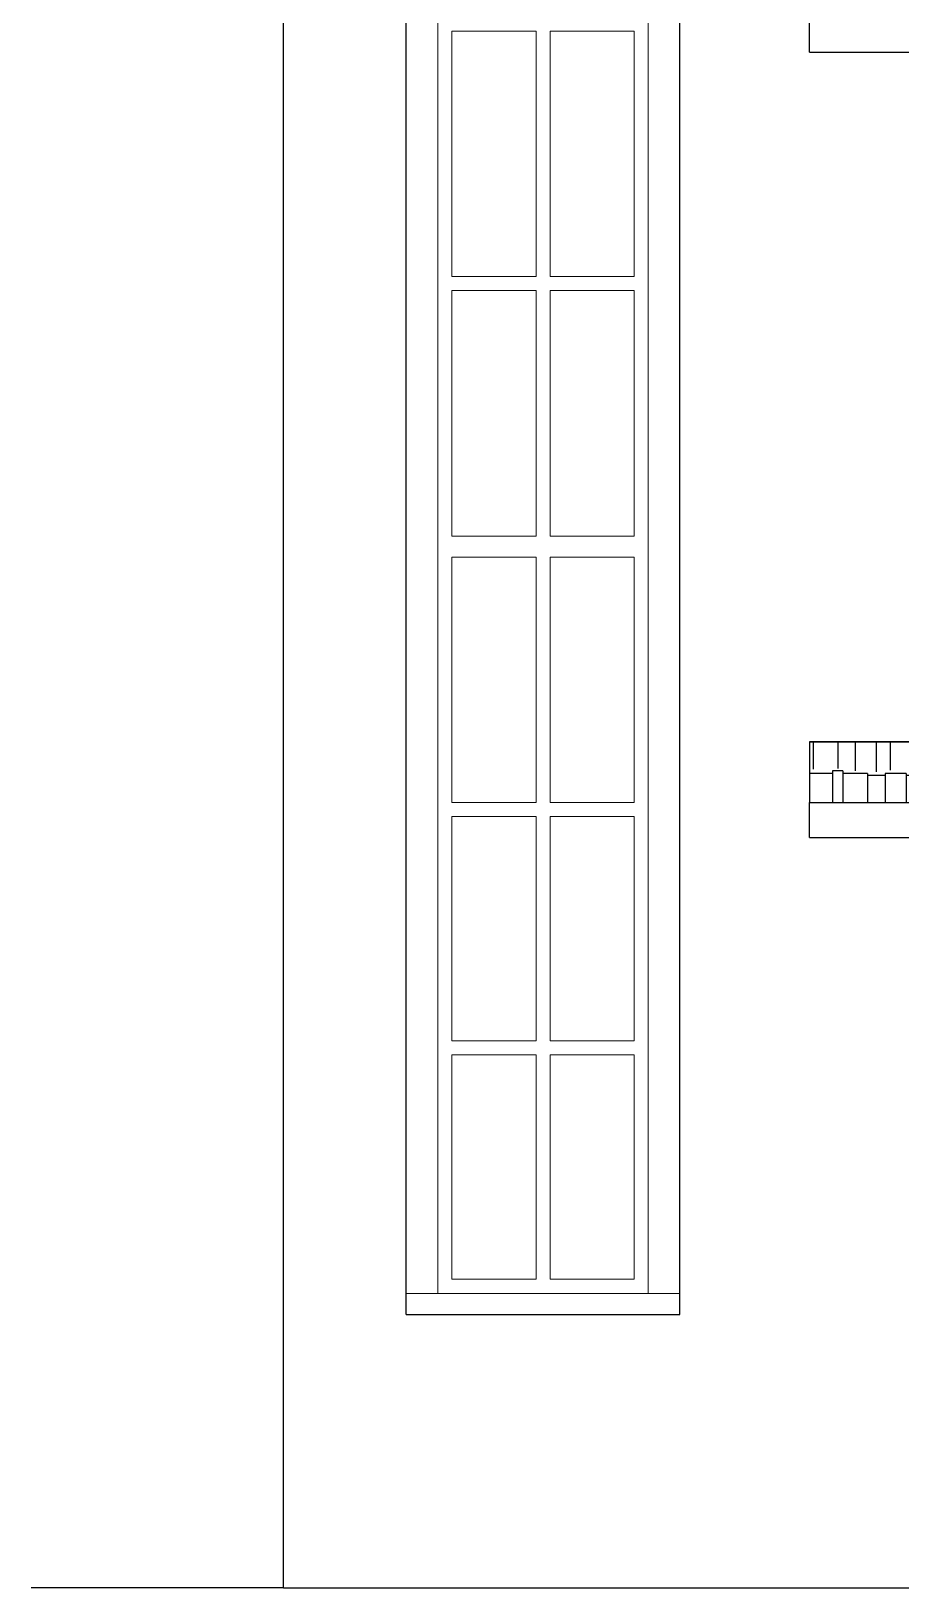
# Model space of a CAD drawing. Header units: inches. Extents: x 1397 to 20304, y -27267 to -746.
# Drawn here: x 13730.2 to 13854.3, y -24100.8 to -23878.8 of the extents above; entities that cross this region are included whole.
import ezdxf

# ---------------------------------------------------------------- set-up
doc = ezdxf.new("R2010")
doc.units = ezdxf.units.IN
doc.header["$LTSCALE"] = 17
doc.header["$MEASUREMENT"] = 0
doc.layers.add('25 BOT BAR', color=12, linetype='Continuous', lineweight=25)
doc.layers.add('WINDOW FRAME', color=161, linetype='Continuous', lineweight=20)

msp = doc.modelspace()

# ---------------------------------------------------------------- hatches: boundary and pattern name
at = {"layer": '25 BOT BAR'}
h = msp.add_hatch(dxfattribs=at)
h.set_pattern_fill('AR-RSHKE', color=8, scale=0.5, angle=180)
h.set_pattern_definition([(180, (0, -2672.648), (-12.75, -6), [3, -2.5, 3.5, -1.5, 4.5, -2]), (180, (-3, -2672.898), (-12.75, -6), [2.5, -9.5, 2, -3]), (180, (-9, -2672.273), (-12.75, -6), [1.5, -15.5]), (270, (0, -2672.6483), (4.25, -6), [5.75, -18.25]), (270, (-3, -2672.6483), (4.25, -6), [5.625, -18.375]), (270, (-5.5, -2672.6483), (4.25, -6), [5.25, -18.75]), (270, (-9, -2672.2733), (4.25, -6), [5.75, -18.25]), (270, (-10.5, -2672.2733), (4.25, -6), [5.75, -18.25]), (270, (-15, -2672.6483), (4.25, -6), [5.5, -18.5])])
h.paths.add_polyline_path([(13910.48, -23988.76), (13916.48, -23983.01), (13916.48, -23980.13), (13841.23, -23980.13), (13841.23, -23988.76)])

# ---------------------------------------------------------------- linework, layer by layer
for p, q in [((13783.73, -24061.76), (13783.73, -23565.92)), ((13822.73, -24061.76), (13822.73, -23565.92)), ((13766.23, -23988.76), (13766.23, -23876.76)), ((13841.23, -23881.76), (13841.23, -23876.76)), ((13841.23, -23881.76), (13841.23, -23876.76)), ((13841.23, -23881.76), (14086.97, -23881.76)), ((13841.23, -23881.76), (13915.29, -23881.76)), ((13841.23, -23980.13), (13841.23, -23988.76)), ((13841.23, -23980.13), (13916.48, -23980.13)), ((13766.23, -24100.76), (13766.23, -23988.76)), ((13841.23, -23988.76), (14086.97, -23988.76)), ((13841.23, -23993.76), (13841.23, -23988.76)), ((13841.23, -23993.76), (13915.29, -23993.76)), ((13783.73, -24061.76), (13822.73, -24061.76)), ((13766.23, -24100.76), (13730.23, -24100.76)), ((13766.23, -24100.76), (14226.23, -24100.76))]:
    msp.add_line(p, q, dxfattribs=at)
msp.add_lwpolyline([(13841.23, -23980.13), (13841.23, -23988.76), (13910.48, -23988.76), (13916.48, -23983.01), (13916.48, -23980.13), (13841.23, -23980.13)], dxfattribs=at)
at = {"layer": 'WINDOW FRAME'}
for p, q in [((13788.23, -24058.76), (13788.23, -23568.76)), ((13818.23, -24058.76), (13818.23, -23568.76)), ((13790.23, -23913.76), (13790.23, -23878.76)), ((13802.23, -23878.76), (13790.23, -23878.76)), ((13802.23, -23878.76), (13802.23, -23913.76)), ((13816.23, -23878.76), (13804.23, -23878.76)), ((13804.23, -23878.76), (13804.23, -23913.76)), ((13816.23, -23913.76), (13816.23, -23878.76)), ((13802.23, -23913.76), (13790.23, -23913.76)), ((13816.23, -23913.76), (13804.23, -23913.76)), ((13790.23, -23950.76), (13790.23, -23915.76)), ((13802.23, -23915.76), (13790.23, -23915.76)), ((13802.23, -23915.76), (13802.23, -23950.76)), ((13816.23, -23915.76), (13804.23, -23915.76)), ((13804.23, -23915.76), (13804.23, -23950.76)), ((13816.23, -23950.76), (13816.23, -23915.76)), ((13802.23, -23950.76), (13790.23, -23950.76)), ((13816.23, -23950.76), (13804.23, -23950.76)), ((13790.23, -23988.76), (13790.23, -23953.76)), ((13802.23, -23953.76), (13790.23, -23953.76)), ((13802.23, -23953.76), (13802.23, -23988.76)), ((13816.23, -23953.76), (13804.23, -23953.76)), ((13804.23, -23953.76), (13804.23, -23988.76)), ((13816.23, -23988.76), (13816.23, -23953.76)), ((13802.23, -23988.76), (13790.23, -23988.76)), ((13816.23, -23988.76), (13804.23, -23988.76)), ((13790.23, -24022.76), (13790.23, -23990.76)), ((13802.23, -23990.76), (13790.23, -23990.76)), ((13802.23, -23990.76), (13802.23, -24022.76)), ((13816.23, -23990.76), (13804.23, -23990.76)), ((13804.23, -23990.76), (13804.23, -24022.76)), ((13816.23, -24022.76), (13816.23, -23990.76)), ((13802.23, -24022.76), (13790.23, -24022.76)), ((13790.23, -24056.76), (13790.23, -24024.76)), ((13802.23, -24024.76), (13790.23, -24024.76)), ((13802.23, -24024.76), (13802.23, -24056.76)), ((13816.23, -24022.76), (13804.23, -24022.76)), ((13804.23, -24024.76), (13804.23, -24056.76)), ((13816.23, -24024.76), (13804.23, -24024.76)), ((13816.23, -24056.76), (13816.23, -24024.76)), ((13790.23, -24056.76), (13802.23, -24056.76)), ((13804.23, -24056.76), (13816.23, -24056.76)), ((13783.73, -24058.76), (13822.73, -24058.76))]:
    msp.add_line(p, q, dxfattribs=at)

doc.saveas('drawing.dxf')
